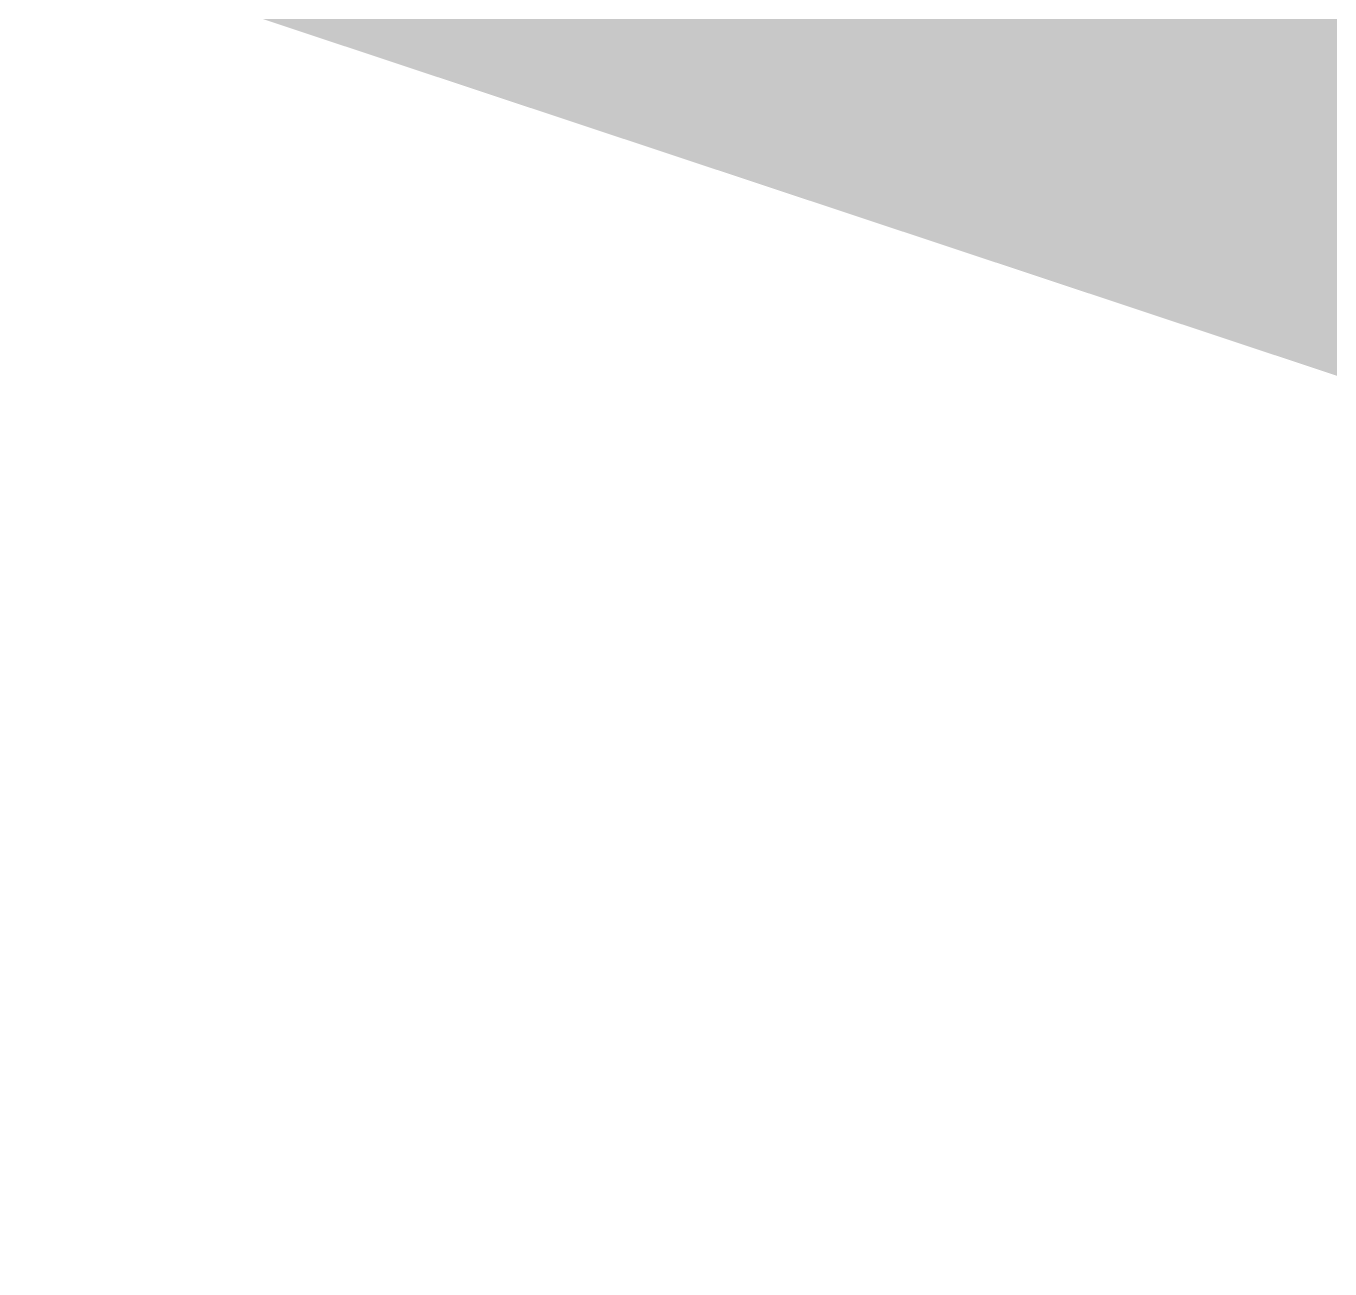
# Model space of a CAD drawing. Header units: millimetres. Extents: x 0 to 841, y 0 to 594.
# Drawn here: x 790.0939 to 790.1837, y 49.9872 to 50.0728 of the extents above; entities that cross this region are included whole.
import ezdxf

# ---------------------------------------------------------------- set-up
doc = ezdxf.new("R2010")
doc.units = ezdxf.units.MM

msp = doc.modelspace()

# ---------------------------------------------------------------- hatches: boundary and pattern name
at = {"true_color": 0xebbf68}
msp.add_hatch(color=7, dxfattribs=at).paths.add_polyline_path([(789.855784, 50.216859), (789.847246, 50.199782), (789.838821, 50.182931), (789.830451, 50.166193), (790.423401, 49.969312), (791.053911, 49.903634), (792.262419, 49.912863), (792.262419, 49.921401), (792.262419, 49.929826), (792.262419, 49.938196), (792.30511, 49.946734), (792.347238, 49.955159), (792.389084, 49.963529), (792.389084, 49.972067), (792.389084, 49.980492), (792.389084, 49.988862), (791.986124, 50.000056), (791.583373, 50.015135), (791.180802, 50.036209), (791.148974, 50.038173), (791.135076, 50.039033), (791.127197, 50.039528), (791.092009, 50.041638), (791.056822, 50.043759), (791.021634, 50.045886), (790.98874, 50.048017), (790.956279, 50.050114), (790.924026, 50.052194), (790.871885, 50.055805), (790.819795, 50.059984), (790.767772, 50.064861), (790.711938, 50.083124), (790.675755, 50.092746), (790.628213, 50.101974), (790.583525, 50.109088), (790.564012, 50.112195), (790.552949, 50.113956), (790.524943, 50.11841), (790.497304, 50.122819), (790.469856, 50.127205), (790.440598, 50.131804), (790.411716, 50.136346), (790.383015, 50.14086), (790.20756, 50.168439), (790.031931, 50.194194)])
at = {"true_color": 0xe9c06d}
msp.add_hatch(color=7, dxfattribs=at).paths.add_polyline_path([(789.855784, 50.216859), (789.847246, 50.199782), (789.838821, 50.182931), (789.830451, 50.166193), (789.943445, 50.129129), (790.057486, 50.09864), (790.173435, 50.072587), (790.196583, 50.067844), (790.219421, 50.063169), (790.242113, 50.058527), (790.283595, 50.049485), (790.301709, 50.045531), (790.311981, 50.043277), (790.334459, 50.038679), (790.356644, 50.034136), (790.378683, 50.029623), (790.423154, 50.02059), (790.451783, 50.01659), (790.489109, 50.014195), (790.506186, 50.031271), (790.523037, 50.048122), (790.539775, 50.064861), (790.494718, 50.105569), (790.443305, 50.12654), (790.341469, 50.145749), (790.306921, 50.151314), (790.291835, 50.153737), (790.283279, 50.155097), (790.141096, 50.178129), (789.998677, 50.198673)])
at = {"true_color": 0xd4d47f}
msp.add_hatch(color=7, dxfattribs=at).paths.add_polyline_path([(790.109114, 50.064861), (790.162595, 50.047034), (790.182299, 50.040466)])

doc.saveas('drawing.dxf')
